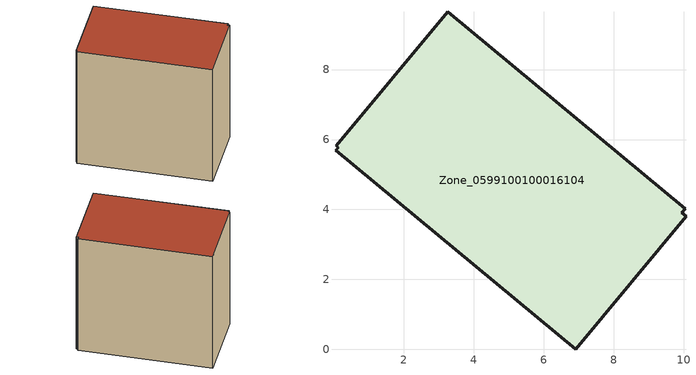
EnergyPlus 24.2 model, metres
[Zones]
Zone_0599100100016104
 floor ground (C_G): 9.95,3.9 10.07,3.8 6.92,0 0.04,5.7 0.13,5.77 0.07,5.82 3.25,9.65 10.05,4.02 z0
 wall outside (C_F): 10.07,3.8 9.95,3.9 10.05,4.02 3.25,9.65 0.07,5.82 0.13,5.77 0.04,5.7 6.92,0 10.07,3.8 z0:8.78
 roof outside (C_R): 0.04,5.7 6.92,0 10.07,3.8 9.95,3.9 10.05,4.02 3.25,9.65 0.07,5.82 0.13,5.77 z8.78
[BUILDING]
Pand.0599100100016104: North Axis=0; Terrain=City; Loads Convergence Tolerance Value=0.04; Temperature Convergence Tolerance Value=0.4; Solar Distribution=FullExterior; Maximum Number of Warmup Days=25; Minimum Number of Warmup Days=1
[Site:Location]
Rotterdam.The.Hague.AP_ZH_NLD Design_Conditions: Latitude=51.96; Longitude=4.45; Time Zone=1; Elevation=-4.5
[SITE:GROUNDTEMPERATURE:BUILDINGSURFACE]
18, 18, 18, 18, 18, 18, 18, 18, 18, 18, 18, 18
[MATERIAL] Thermal Absorptance=0.9; Solar Absorptance=0.7; Visible Absorptance=0.7
Name | Roughness | Thickness | Conductivity | Density | Specific Heat
G.TI.2015-2018 | MediumSmooth | 0.15 | 0.0428571 | 540 | 1210
F.TI.2015-2018 | Rough | 0.3 | 0.0666667 | 1920 | 840
R.TI.2015-2018 | MediumRough | 0.2 | 0.0333333 | 1500 | 1000
[CONSTRUCTION]
C_G: G.TI.2015-2018
C_F: F.TI.2015-2018
C_R: R.TI.2015-2018
[ZONE]
Zone_0599100100016104: Type=1; Multiplier=1; Ceiling Height=Autocalculate; Volume=Autocalculate; Floor Area=autocalculate; Part of Total Floor Area=Yes
[ZONEINFILTRATION:DESIGNFLOWRATE]
Infil_Zone_0599100100016104: Zone or ZoneList or Space or SpaceList=Zone_0599100100016104; Schedule=AlwaysOn; Design Flow Rate Calculation Method=Flow/Area; Flow Rate per Floor Area=0.0015; Constant Term Coefficient=1; Temperature Term Coefficient=0; Velocity Term Coefficient=0; Velocity Squared Term Coefficient=0
[HVACTEMPLATE:ZONE:IDEALLOADSAIRSYSTEM]
Zone_0599100100016104: Maximum Heating Supply Air Temperature=50; Minimum Cooling Supply Air Temperature=13; Maximum Heating Supply Air Humidity Ratio=0.0156; Minimum Cooling Supply Air Humidity Ratio=0.0077; Heating Limit=NoLimit; Cooling Limit=NoLimit; Dehumidification Control Type=ConstantSensibleHeatRatio; Cooling Sensible Heat Ratio=0.7; Dehumidification Setpoint=60; Humidification Control Type=None; Humidification Setpoint=30; Outdoor Air Method=None; Outdoor Air Flow Rate per Person=0.00944; Outdoor Air Flow Rate per Zone Floor Area=0; Outdoor Air Flow Rate per Zone=0; Demand Controlled Ventilation Type=None; Outdoor Air Economizer Type=NoEconomizer; Heat Recovery Type=None; Sensible Heat Recovery Effectiveness=0.7; Latent Heat Recovery Effectiveness=0.65
[ZONECONTROL:THERMOSTAT]
ThermostatControl_Zone_0599100100016104: Zone or ZoneList=Zone_0599100100016104; Control Type Schedule=DualSetpointControlType; Control 1=Thermostat_Zone_0599100100016104; Temperature Difference Between Cutout And Setpoint=0
[THERMOSTATSETPOINT:DUALSETPOINT]
Thermostat_Zone_0599100100016104: Heating Setpoint Temperature Schedule=HeatingSetpoint_Zone_0599100100016104; Cooling Setpoint Temperature Schedule=CoolingSetpoint_Zone_0599100100016104
[SCHEDULE:COMPACT]
HeatingSetpoint_Zone_0599100100016104: Through: 12/31, For: AllDays, Until: 24:00, 21
CoolingSetpoint_Zone_0599100100016104: Through: 12/31, For: AllDays, Until: 24:00, 24
DualSetpointControlType: Through: 12/31, For: AllDays, Until: 24:00, 4
AlwaysOn: Through: 12/31, For: AllDays, Until: 24:00, 1
